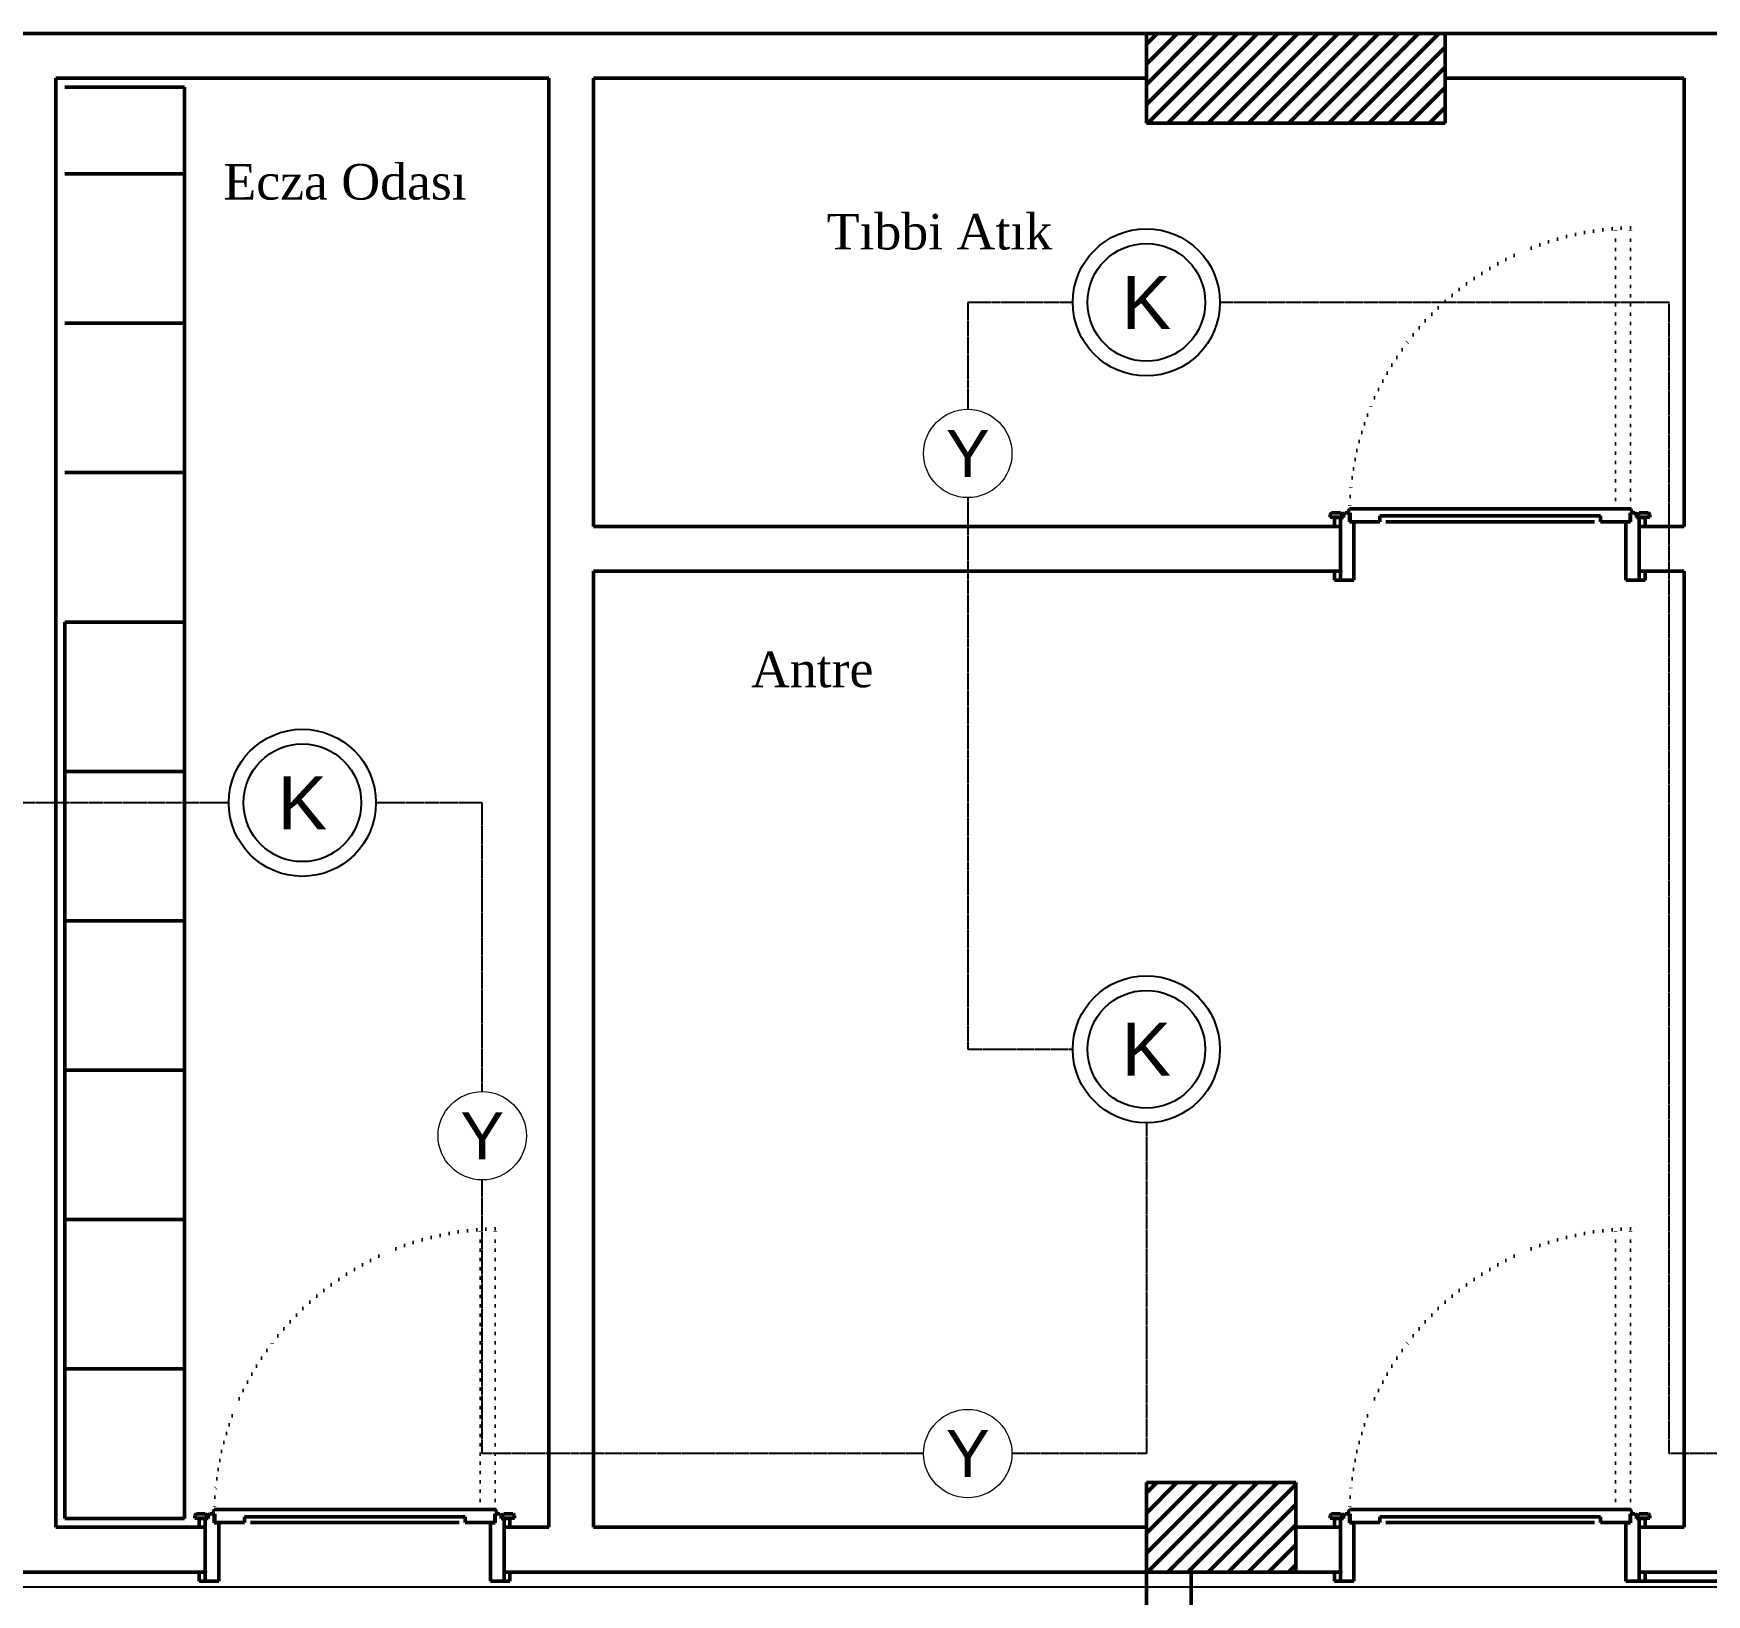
# Model space of a CAD drawing. Header units: millimetres. Extents: x 2046 to 14753, y 2361 to 29276.
# Drawn here: x 3927 to 4487, y 16113 to 16636 of the extents above; entities that cross this region are included whole.
import ezdxf
from ezdxf.enums import TextEntityAlignment as Align

# ---------------------------------------------------------------- set-up
doc = ezdxf.new("R2010")
doc.units = ezdxf.units.MM
doc.linetypes.add('ACAD_ISO07W100', pattern=[3, 0, -3])
doc.linetypes.add('CENTER', pattern=[1.625, 1.25, -0.125, 0.125, -0.125])
for name, color, linetype in [('2A-YANGIN ALARM HATTI', 5, 'Continuous'), ('2A-YANGIN ALGILAMA HATTI', 1, 'CENTER'), ('BLK-YANGIN', 3, 'Continuous'), ('BLK-YANGIN YAZI', 9, 'Continuous')]:
    doc.layers.add(name, color=color, linetype=linetype)
doc.layers.add('A.O. DUVAR', color=7, linetype='Continuous', lineweight=50)
doc.styles.add('2A ELEKTRİK', font='swissl.ttf', dxfattribs={"height": 10})
doc.styles.add('A.O. MALZEME', font='times.ttf', dxfattribs={"height": 10})

# ---------------------------------------------------------------- blocks, each defined once
blk = doc.blocks.new('KD')
at = {"layer": 'BLK-YANGIN'}
for radius in [25, 20]:
    blk.add_circle((0, 0), radius, dxfattribs=at)
at = {"layer": 'BLK-YANGIN YAZI', "style": '2A ELEKTRİK'}
blk.add_text('K', height=18, dxfattribs=at).set_placement((0, 0), align=Align.MIDDLE_CENTER)
blk = doc.blocks.new('YB')
at = {"layer": 'BLK-YANGIN', "lineweight": 0}
blk.add_circle((-0.09, 0.08), 15, dxfattribs=at)
at = {"layer": 'BLK-YANGIN YAZI', "lineweight": 0, "style": '2A ELEKTRİK'}
blk.add_text('Y', height=16, dxfattribs=at).set_placement((-0.09, 0.08), align=Align.MIDDLE_CENTER)

msp = doc.modelspace()

# ---------------------------------------------------------------- linework, layer by layer
at = {"layer": '2A-YANGIN ALARM HATTI'}
msp.add_lwpolyline([(4688.007, 16286.31), (4688.007, 16286.31), (4671.296, 16286.31), (4671.295, 16120.859), (4671.295, 16115.859), (3695.342, 16115.859), (3695.342, 16145.772)], dxfattribs=at)
at = {"layer": '2A-YANGIN ALGILAMA HATTI'}
for points in [[(4275.335, 16545.858), (4240.196, 16545.858), (4240.196, 16510.067)], [(4610.185, 16160.547), (4479.959, 16160.547), (4474.959, 16160.547), (4474.959, 16545.858), (4324.585, 16545.858)], [(4240.196, 16480.517), (4240.196, 16295.858), (4275.335, 16295.858)], [(3992.835, 16378.358), (3615.633, 16378.358)], [(4077.674, 16281.694), (4077.674, 16378.358), (4042.085, 16378.358)], [(4299.96, 16271.233), (4299.96, 16160.547), (4254.971, 16160.547)], [(4225.421, 16160.547), (4077.674, 16160.547), (4077.674, 16252.144)]]:
    msp.add_lwpolyline(points, dxfattribs=at)
at = {"layer": 'A.O. DUVAR'}
for p, q in [((3769.96, 16635.858), (4299.96, 16635.858)), ((4299.96, 16635.858), (4399.96, 16635.858)), ((4299.96, 16605.858), (4299.96, 16635.858)), ((4299.96, 16635.858), (4299.96, 16620.858)), ((4399.96, 16635.858), (4399.96, 16605.858)), ((4399.96, 16620.858), (4399.96, 16635.858)), ((4399.96, 16635.858), (4544.96, 16635.858)), ((4099.96, 16620.858), (3934.96, 16620.858)), ((3934.96, 16620.858), (3934.96, 16135.858)), ((4099.96, 16135.858), (4099.96, 16620.858)), ((4299.96, 16620.858), (4114.96, 16620.858)), ((4114.96, 16620.858), (4114.96, 16470.858)), ((4479.96, 16620.858), (4399.96, 16620.858)), ((4479.96, 16470.857), (4479.96, 16620.858)), ((4399.96, 16605.858), (4299.96, 16605.858)), ((4361.479, 16474.857), (4361.979, 16475.357)), ((4361.979, 16475.357), (4364.979, 16475.357)), ((4364.979, 16475.357), (4365.479, 16474.857)), ((4366.479, 16475.357), (4365.979, 16474.857)), ((4367.956, 16475.357), (4366.479, 16475.357)), ((4367.456, 16475.919), (4367.956, 16476.785)), ((4367.456, 16475.419), (4367.456, 16475.919)), ((4367.456, 16475.419), (4368.141, 16475.418)), ((4367.956, 16476.785), (4462.008, 16476.785)), ((4367.956, 16472.357), (4367.956, 16475.357)), ((4368.141, 16475.418), (4368.141, 16472.419)), ((4462.508, 16475.419), (4461.883, 16475.419)), ((4461.883, 16472.418), (4461.883, 16475.419)), ((4461.956, 16475.357), (4463.508, 16475.357)), ((4461.956, 16472.357), (4461.956, 16475.357)), ((4462.008, 16476.785), (4462.508, 16475.919)), ((4462.508, 16475.919), (4462.508, 16475.419)), ((4463.508, 16475.357), (4464.008, 16474.857)), ((4464.934, 16475.357), (4464.434, 16474.857)), ((4467.934, 16475.357), (4464.934, 16475.357)), ((4468.434, 16474.857), (4467.934, 16475.357)), ((4114.96, 16470.858), (4364.96, 16470.857)), ((4361.479, 16473.907), (4361.479, 16474.857)), ((4365.479, 16473.907), (4361.479, 16473.907)), ((4364.956, 16473.857), (4362.956, 16473.857)), ((4362.956, 16473.857), (4362.956, 16470.857)), ((4362.956, 16470.857), (4364.956, 16470.857)), ((4364.956, 16473.857), (4364.956, 16470.857)), ((4365.979, 16473.857), (4364.956, 16473.857)), ((4364.956, 16470.857), (4364.956, 16455.857)), ((4364.96, 16470.857), (4364.96, 16455.857)), ((4365.479, 16474.857), (4365.479, 16473.907)), ((4365.979, 16474.857), (4365.979, 16473.857)), ((4369.456, 16472.357), (4367.956, 16472.357)), ((4378.141, 16472.419), (4368.141, 16472.419)), ((4369.456, 16452.857), (4369.456, 16472.357)), ((4451.956, 16474.419), (4378.141, 16474.419)), ((4378.141, 16472.419), (4378.141, 16474.419)), ((4449.956, 16472.419), (4380.141, 16472.419)), ((4451.956, 16472.423), (4451.956, 16474.419)), ((4458.956, 16472.419), (4451.956, 16472.419)), ((4461.883, 16472.418), (4458.956, 16472.419)), ((4460.456, 16452.857), (4460.456, 16472.357)), ((4460.456, 16472.357), (4461.956, 16472.357)), ((4464.008, 16474.857), (4464.008, 16473.857)), ((4464.008, 16473.857), (4464.956, 16473.857)), ((4464.434, 16474.857), (4464.434, 16473.907)), ((4464.434, 16473.907), (4468.434, 16473.907)), ((4464.956, 16473.857), (4466.956, 16473.857)), ((4464.956, 16473.857), (4464.956, 16470.857)), ((4464.956, 16470.857), (4464.956, 16455.857)), ((4466.956, 16470.857), (4464.956, 16470.857)), ((4464.96, 16470.857), (4479.96, 16470.857)), ((4464.96, 16455.857), (4464.96, 16470.857)), ((4466.956, 16473.857), (4466.956, 16470.857)), ((4468.434, 16473.907), (4468.434, 16474.857)), ((4364.96, 16455.857), (4114.96, 16455.858)), ((4114.96, 16455.858), (4114.96, 16135.858)), ((4362.956, 16452.857), (4362.956, 16455.857)), ((4362.956, 16455.857), (4364.956, 16455.857)), ((4364.956, 16452.857), (4362.956, 16452.857)), ((4364.956, 16455.857), (4364.956, 16452.857)), ((4364.956, 16452.857), (4369.456, 16452.857)), ((4464.956, 16452.857), (4460.456, 16452.857)), ((4466.956, 16455.857), (4464.956, 16455.857)), ((4464.956, 16455.857), (4464.956, 16452.857)), ((4464.956, 16452.857), (4466.956, 16452.857)), ((4479.96, 16455.857), (4464.96, 16455.857)), ((4466.956, 16452.857), (4466.956, 16455.857)), ((4479.959, 16135.86), (4479.96, 16455.857)), ((4299.96, 16120.858), (4299.96, 16150.858)), ((4299.96, 16150.858), (4349.96, 16150.858)), ((4349.96, 16150.858), (4349.96, 16120.858)), ((3981.483, 16139.858), (3981.983, 16140.358)), ((3981.483, 16138.908), (3981.483, 16139.858)), ((3981.983, 16140.358), (3984.983, 16140.358)), ((3984.983, 16140.358), (3985.483, 16139.858)), ((3985.483, 16139.858), (3985.483, 16138.908)), ((3986.483, 16140.358), (3985.983, 16139.858)), ((3985.983, 16139.858), (3985.983, 16138.858)), ((3987.96, 16140.358), (3986.483, 16140.358)), ((3987.46, 16140.92), (3987.96, 16141.786)), ((3987.46, 16140.42), (3987.46, 16140.92)), ((3987.46, 16140.42), (3988.145, 16140.419)), ((3987.96, 16141.786), (4082.013, 16141.786)), ((3987.96, 16137.358), (3987.96, 16140.358)), ((3988.145, 16140.419), (3988.145, 16137.42)), ((4071.96, 16139.42), (3998.145, 16139.42)), ((3998.145, 16137.42), (3998.145, 16139.42)), ((4071.96, 16137.424), (4071.96, 16139.42)), ((4082.513, 16140.42), (4081.888, 16140.42)), ((4081.888, 16137.42), (4081.888, 16140.42)), ((4081.96, 16140.358), (4083.513, 16140.358)), ((4081.96, 16137.358), (4081.96, 16140.358)), ((4082.013, 16141.786), (4082.513, 16140.92)), ((4082.513, 16140.92), (4082.513, 16140.42)), ((4083.513, 16140.358), (4084.013, 16139.858)), ((4084.013, 16139.858), (4084.013, 16138.858)), ((4084.938, 16140.358), (4084.438, 16139.858)), ((4084.438, 16139.858), (4084.438, 16138.908)), ((4087.938, 16140.358), (4084.938, 16140.358)), ((4088.438, 16139.858), (4087.938, 16140.358)), ((4088.438, 16138.908), (4088.438, 16139.858)), ((4361.479, 16139.86), (4361.979, 16140.36)), ((4361.479, 16138.91), (4361.479, 16139.86)), ((4361.979, 16140.36), (4364.979, 16140.36)), ((4364.979, 16140.36), (4365.479, 16139.86)), ((4365.479, 16139.86), (4365.479, 16138.91)), ((4366.479, 16140.36), (4365.979, 16139.86)), ((4365.979, 16139.86), (4365.979, 16138.86)), ((4367.956, 16140.36), (4366.479, 16140.36)), ((4367.456, 16140.922), (4367.956, 16141.788)), ((4367.456, 16140.422), (4367.456, 16140.922)), ((4367.456, 16140.422), (4368.141, 16140.421)), ((4367.956, 16141.788), (4462.008, 16141.788)), ((4367.956, 16137.36), (4367.956, 16140.36)), ((4368.141, 16140.421), (4368.141, 16137.422)), ((4451.956, 16139.422), (4378.141, 16139.422)), ((4378.141, 16137.422), (4378.141, 16139.422)), ((4451.956, 16137.426), (4451.956, 16139.422)), ((4462.508, 16140.422), (4461.883, 16140.422)), ((4461.883, 16137.421), (4461.883, 16140.422)), ((4461.956, 16140.36), (4463.508, 16140.36)), ((4461.956, 16137.36), (4461.956, 16140.36)), ((4462.008, 16141.788), (4462.508, 16140.922)), ((4462.508, 16140.922), (4462.508, 16140.422)), ((4463.508, 16140.36), (4464.008, 16139.86)), ((4464.008, 16139.86), (4464.008, 16138.86)), ((4464.934, 16140.36), (4464.434, 16139.86)), ((4464.434, 16139.86), (4464.434, 16138.91)), ((4467.934, 16140.36), (4464.934, 16140.36)), ((4468.434, 16139.86), (4467.934, 16140.36)), ((4468.434, 16138.91), (4468.434, 16139.86)), ((3934.96, 16135.858), (3984.96, 16135.858)), ((3985.483, 16138.908), (3981.483, 16138.908)), ((3984.96, 16138.858), (3982.96, 16138.858)), ((3982.96, 16138.858), (3982.96, 16135.858)), ((3982.96, 16135.858), (3984.96, 16135.858)), ((3984.96, 16138.858), (3984.96, 16135.858)), ((3985.983, 16138.858), (3984.96, 16138.858)), ((3984.96, 16135.858), (3984.96, 16120.858)), ((3984.96, 16135.858), (3984.96, 16120.858)), ((3989.46, 16137.358), (3987.96, 16137.358)), ((3998.145, 16137.42), (3988.145, 16137.42)), ((3989.46, 16117.858), (3989.46, 16137.358)), ((4069.96, 16137.42), (4000.145, 16137.42)), ((4078.96, 16137.42), (4071.96, 16137.42)), ((4081.888, 16137.42), (4078.96, 16137.42)), ((4080.46, 16117.858), (4080.46, 16137.358)), ((4080.46, 16137.358), (4081.96, 16137.358)), ((4084.013, 16138.858), (4084.96, 16138.858)), ((4084.438, 16138.908), (4088.438, 16138.908)), ((4084.96, 16138.858), (4086.96, 16138.858)), ((4084.96, 16138.858), (4084.96, 16135.858)), ((4084.96, 16135.858), (4084.96, 16120.858)), ((4086.96, 16135.858), (4084.96, 16135.858)), ((4084.96, 16120.858), (4084.96, 16135.858)), ((4084.96, 16135.858), (4099.96, 16135.858)), ((4086.96, 16138.858), (4086.96, 16135.858)), ((4114.96, 16135.858), (4299.96, 16135.858)), ((4299.96, 16135.858), (4299.96, 16120.858)), ((4349.96, 16120.858), (4349.96, 16135.858)), ((4349.96, 16135.858), (4364.956, 16135.858)), ((4365.479, 16138.91), (4361.479, 16138.91)), ((4364.956, 16138.86), (4362.956, 16138.86)), ((4362.956, 16138.86), (4362.956, 16135.86)), ((4362.956, 16135.86), (4364.956, 16135.86)), ((4364.956, 16138.86), (4364.956, 16135.86)), ((4365.979, 16138.86), (4364.956, 16138.86)), ((4364.956, 16135.86), (4364.956, 16120.86)), ((4364.956, 16135.858), (4364.956, 16120.858)), ((4369.456, 16137.36), (4367.956, 16137.36)), ((4378.141, 16137.422), (4368.141, 16137.422)), ((4369.456, 16117.86), (4369.456, 16137.36)), ((4449.956, 16137.422), (4380.141, 16137.422)), ((4458.956, 16137.422), (4451.956, 16137.422)), ((4461.883, 16137.421), (4458.956, 16137.422)), ((4460.456, 16117.86), (4460.456, 16137.36)), ((4460.456, 16137.36), (4461.956, 16137.36)), ((4464.008, 16138.86), (4464.956, 16138.86)), ((4464.434, 16138.91), (4468.434, 16138.91)), ((4464.956, 16138.86), (4466.956, 16138.86)), ((4464.956, 16138.86), (4464.956, 16135.86)), ((4464.956, 16135.86), (4464.956, 16120.86)), ((4466.956, 16135.86), (4464.956, 16135.86)), ((4464.956, 16120.86), (4464.956, 16135.86)), ((4464.956, 16135.86), (4479.959, 16135.86)), ((4466.956, 16138.86), (4466.956, 16135.86)), ((3984.96, 16120.858), (3769.96, 16120.858)), ((3982.96, 16117.858), (3982.96, 16120.858)), ((3982.96, 16120.858), (3984.96, 16120.858)), ((3984.96, 16117.858), (3982.96, 16117.858)), ((3984.96, 16120.858), (3984.96, 16117.858)), ((3984.96, 16117.858), (3989.46, 16117.858)), ((4084.96, 16117.858), (4080.46, 16117.858)), ((4086.96, 16120.858), (4084.96, 16120.858)), ((4084.96, 16120.858), (4084.96, 16117.858)), ((4299.96, 16120.858), (4084.96, 16120.858)), ((4084.96, 16117.858), (4086.96, 16117.858)), ((4086.96, 16117.858), (4086.96, 16120.858)), ((4349.96, 16120.858), (4299.96, 16120.858)), ((4299.96, 16120.858), (4314.96, 16120.858)), ((4299.96, 16105.858), (4299.96, 16120.858)), ((4314.96, 16120.858), (4314.96, 16105.858)), ((4364.956, 16120.858), (4349.96, 16120.858)), ((4362.956, 16117.86), (4362.956, 16120.86)), ((4362.956, 16120.86), (4364.956, 16120.86)), ((4364.956, 16117.86), (4362.956, 16117.86)), ((4364.956, 16120.86), (4364.956, 16117.86)), ((4364.956, 16117.86), (4369.456, 16117.86)), ((4464.956, 16117.86), (4460.456, 16117.86)), ((4466.956, 16120.86), (4464.956, 16120.86)), ((4464.956, 16120.86), (4464.956, 16117.86)), ((4509.959, 16120.86), (4464.956, 16120.86)), ((4464.956, 16117.86), (4466.956, 16117.86)), ((4466.956, 16120.86), (4509.959, 16120.86)), ((4466.956, 16117.86), (4466.956, 16120.86)), ((4466.956, 16117.86), (4509.959, 16117.86))]:
    msp.add_line(p, q, dxfattribs=at)
at = {"layer": 'A.O. DUVAR', "linetype": 'Continuous', "ltscale": 10}
for p, q in [((4299.96, 16632.296), (4303.523, 16635.858)), ((4299.96, 16625.561), (4310.258, 16635.858)), ((4299.96, 16618.826), (4316.993, 16635.858)), ((4299.96, 16612.09), (4323.728, 16635.858)), ((4300.463, 16605.858), (4330.463, 16635.858)), ((4303.917, 16632.885), (4303.917, 16632.885)), ((4307.199, 16605.858), (4337.199, 16635.858)), ((4310.652, 16632.885), (4310.652, 16632.885)), ((4313.934, 16605.858), (4343.934, 16635.858)), ((4317.387, 16632.885), (4317.387, 16632.885)), ((4320.669, 16605.858), (4350.669, 16635.858)), ((4324.123, 16632.885), (4324.123, 16632.885)), ((4327.404, 16605.858), (4357.404, 16635.858)), ((4330.858, 16632.885), (4330.858, 16632.885)), ((4334.139, 16605.858), (4364.139, 16635.858)), ((4337.593, 16632.885), (4337.593, 16632.885)), ((4340.875, 16605.858), (4370.875, 16635.858)), ((4344.328, 16632.885), (4344.328, 16632.885)), ((4347.61, 16605.858), (4377.61, 16635.858)), ((4351.063, 16632.885), (4351.063, 16632.885)), ((4354.345, 16605.858), (4384.345, 16635.858)), ((4357.798, 16632.885), (4357.798, 16632.885)), ((4361.08, 16605.858), (4391.08, 16635.858)), ((4364.534, 16632.885), (4364.534, 16632.885)), ((4367.815, 16605.858), (4397.815, 16635.858)), ((4371.269, 16632.885), (4371.269, 16632.885)), ((4378.004, 16632.885), (4378.004, 16632.885)), ((4384.739, 16632.885), (4384.739, 16632.885)), ((4391.474, 16632.885), (4391.474, 16632.885)), ((4398.21, 16632.885), (4398.21, 16632.885)), ((4300.549, 16629.517), (4300.549, 16629.517)), ((4307.285, 16629.517), (4307.285, 16629.517)), ((4314.02, 16629.517), (4314.02, 16629.517)), ((4320.755, 16629.517), (4320.755, 16629.517)), ((4327.49, 16629.517), (4327.49, 16629.517)), ((4334.225, 16629.517), (4334.225, 16629.517)), ((4340.96, 16629.517), (4340.96, 16629.517)), ((4347.696, 16629.517), (4347.696, 16629.517)), ((4354.431, 16629.517), (4354.431, 16629.517)), ((4361.166, 16629.517), (4361.166, 16629.517)), ((4367.901, 16629.517), (4367.901, 16629.517)), ((4374.551, 16605.858), (4399.96, 16631.268)), ((4374.636, 16629.517), (4374.636, 16629.517)), ((4381.372, 16629.517), (4381.372, 16629.517)), ((4388.107, 16629.517), (4388.107, 16629.517)), ((4394.842, 16629.517), (4394.842, 16629.517)), ((4300.549, 16622.782), (4300.549, 16622.782)), ((4303.917, 16626.15), (4303.917, 16626.15)), ((4307.285, 16622.782), (4307.285, 16622.782)), ((4310.652, 16626.15), (4310.652, 16626.15)), ((4314.02, 16622.782), (4314.02, 16622.782)), ((4317.387, 16626.15), (4317.387, 16626.15)), ((4320.755, 16622.782), (4320.755, 16622.782)), ((4324.123, 16626.15), (4324.123, 16626.15)), ((4327.49, 16622.782), (4327.49, 16622.782)), ((4330.858, 16626.15), (4330.858, 16626.15)), ((4334.225, 16622.782), (4334.225, 16622.782)), ((4337.593, 16626.15), (4337.593, 16626.15)), ((4340.96, 16622.782), (4340.96, 16622.782)), ((4344.328, 16626.15), (4344.328, 16626.15)), ((4347.696, 16622.782), (4347.696, 16622.782)), ((4351.063, 16626.15), (4351.063, 16626.15)), ((4354.431, 16622.782), (4354.431, 16622.782)), ((4357.798, 16626.15), (4357.798, 16626.15)), ((4361.166, 16622.782), (4361.166, 16622.782)), ((4364.534, 16626.15), (4364.534, 16626.15)), ((4367.901, 16622.782), (4367.901, 16622.782)), ((4371.269, 16626.15), (4371.269, 16626.15)), ((4374.636, 16622.782), (4374.636, 16622.782)), ((4378.004, 16626.15), (4378.004, 16626.15)), ((4381.286, 16605.858), (4399.96, 16624.533)), ((4381.372, 16622.782), (4381.372, 16622.782)), ((4384.739, 16626.15), (4384.739, 16626.15)), ((4388.107, 16622.782), (4388.107, 16622.782)), ((4391.474, 16626.15), (4391.474, 16626.15)), ((4394.842, 16622.782), (4394.842, 16622.782)), ((4398.21, 16626.15), (4398.21, 16626.15)), ((4300.549, 16616.047), (4300.549, 16616.047)), ((4303.917, 16619.415), (4303.917, 16619.415)), ((4307.285, 16616.047), (4307.285, 16616.047)), ((4310.652, 16619.415), (4310.652, 16619.415)), ((4314.02, 16616.047), (4314.02, 16616.047)), ((4317.387, 16619.415), (4317.387, 16619.415)), ((4320.755, 16616.047), (4320.755, 16616.047)), ((4324.123, 16619.415), (4324.123, 16619.415)), ((4327.49, 16616.047), (4327.49, 16616.047)), ((4330.858, 16619.415), (4330.858, 16619.415)), ((4334.225, 16616.047), (4334.225, 16616.047)), ((4337.593, 16619.415), (4337.593, 16619.415)), ((4340.96, 16616.047), (4340.96, 16616.047)), ((4344.328, 16619.415), (4344.328, 16619.415)), ((4347.696, 16616.047), (4347.696, 16616.047)), ((4351.063, 16619.415), (4351.063, 16619.415)), ((4354.431, 16616.047), (4354.431, 16616.047)), ((4357.798, 16619.415), (4357.798, 16619.415)), ((4361.166, 16616.047), (4361.166, 16616.047)), ((4364.534, 16619.415), (4364.534, 16619.415)), ((4367.901, 16616.047), (4367.901, 16616.047)), ((4371.269, 16619.415), (4371.269, 16619.415)), ((4374.636, 16616.047), (4374.636, 16616.047)), ((4378.004, 16619.415), (4378.004, 16619.415)), ((4381.372, 16616.047), (4381.372, 16616.047)), ((4384.739, 16619.415), (4384.739, 16619.415)), ((4388.021, 16605.858), (4399.96, 16617.798)), ((4388.107, 16616.047), (4388.107, 16616.047)), ((4391.474, 16619.415), (4391.474, 16619.415)), ((4394.842, 16616.047), (4394.842, 16616.047)), ((4398.21, 16619.415), (4398.21, 16619.415)), ((4303.917, 16612.679), (4303.917, 16612.679)), ((4310.652, 16612.679), (4310.652, 16612.679)), ((4317.387, 16612.679), (4317.387, 16612.679)), ((4324.123, 16612.679), (4324.123, 16612.679)), ((4330.858, 16612.679), (4330.858, 16612.679)), ((4337.593, 16612.679), (4337.593, 16612.679)), ((4344.328, 16612.679), (4344.328, 16612.679)), ((4351.063, 16612.679), (4351.063, 16612.679)), ((4357.798, 16612.679), (4357.798, 16612.679)), ((4364.534, 16612.679), (4364.534, 16612.679)), ((4371.269, 16612.679), (4371.269, 16612.679)), ((4378.004, 16612.679), (4378.004, 16612.679)), ((4384.739, 16612.679), (4384.739, 16612.679)), ((4391.474, 16612.679), (4391.474, 16612.679)), ((4394.756, 16605.858), (4399.96, 16611.063)), ((4398.21, 16612.679), (4398.21, 16612.679)), ((4300.549, 16609.312), (4300.549, 16609.312)), ((4303.917, 16605.944), (4303.917, 16605.944)), ((4307.285, 16609.312), (4307.285, 16609.312)), ((4310.652, 16605.944), (4310.652, 16605.944)), ((4314.02, 16609.312), (4314.02, 16609.312)), ((4317.387, 16605.944), (4317.387, 16605.944)), ((4320.755, 16609.312), (4320.755, 16609.312)), ((4324.123, 16605.944), (4324.123, 16605.944)), ((4327.49, 16609.312), (4327.49, 16609.312)), ((4330.858, 16605.944), (4330.858, 16605.944)), ((4334.225, 16609.312), (4334.225, 16609.312)), ((4337.593, 16605.944), (4337.593, 16605.944)), ((4340.96, 16609.312), (4340.96, 16609.312)), ((4344.328, 16605.944), (4344.328, 16605.944)), ((4347.696, 16609.312), (4347.696, 16609.312)), ((4351.063, 16605.944), (4351.063, 16605.944)), ((4354.431, 16609.312), (4354.431, 16609.312)), ((4357.798, 16605.944), (4357.798, 16605.944)), ((4361.166, 16609.312), (4361.166, 16609.312)), ((4364.534, 16605.944), (4364.534, 16605.944)), ((4367.901, 16609.312), (4367.901, 16609.312)), ((4371.269, 16605.944), (4371.269, 16605.944)), ((4374.636, 16609.312), (4374.636, 16609.312)), ((4378.004, 16605.944), (4378.004, 16605.944)), ((4381.372, 16609.312), (4381.372, 16609.312)), ((4384.739, 16605.944), (4384.739, 16605.944)), ((4388.107, 16609.312), (4388.107, 16609.312)), ((4391.474, 16605.944), (4391.474, 16605.944)), ((4394.842, 16609.312), (4394.842, 16609.312)), ((4398.21, 16605.944), (4398.21, 16605.944)), ((4299.96, 16147.362), (4303.457, 16150.858)), ((4299.96, 16140.627), (4310.192, 16150.858)), ((4299.96, 16133.892), (4316.927, 16150.858)), ((4299.96, 16127.157), (4323.662, 16150.858)), ((4300.397, 16120.858), (4330.397, 16150.858)), ((4307.133, 16120.858), (4337.133, 16150.858)), ((4313.868, 16120.858), (4343.868, 16150.858)), ((4303.917, 16147.951), (4303.917, 16147.951)), ((4310.652, 16147.951), (4310.652, 16147.951)), ((4317.387, 16147.951), (4317.387, 16147.951)), ((4320.603, 16120.858), (4349.96, 16150.216)), ((4324.123, 16147.951), (4324.123, 16147.951)), ((4330.858, 16147.951), (4330.858, 16147.951)), ((4337.593, 16147.951), (4337.593, 16147.951)), ((4344.328, 16147.951), (4344.328, 16147.951)), ((4300.549, 16144.584), (4300.549, 16144.584)), ((4303.917, 16141.216), (4303.917, 16141.216)), ((4307.285, 16144.584), (4307.285, 16144.584)), ((4310.652, 16141.216), (4310.652, 16141.216)), ((4314.02, 16144.584), (4314.02, 16144.584)), ((4317.387, 16141.216), (4317.387, 16141.216)), ((4320.755, 16144.584), (4320.755, 16144.584)), ((4324.123, 16141.216), (4324.123, 16141.216)), ((4327.338, 16120.858), (4349.96, 16143.481)), ((4327.49, 16144.584), (4327.49, 16144.584)), ((4330.858, 16141.216), (4330.858, 16141.216)), ((4334.225, 16144.584), (4334.225, 16144.584)), ((4337.593, 16141.216), (4337.593, 16141.216)), ((4340.96, 16144.584), (4340.96, 16144.584)), ((4344.328, 16141.216), (4344.328, 16141.216)), ((4347.696, 16144.584), (4347.696, 16144.584)), ((4300.549, 16137.848), (4300.549, 16137.848)), ((4303.917, 16134.481), (4303.917, 16134.481)), ((4307.285, 16137.848), (4307.285, 16137.848)), ((4310.652, 16134.481), (4310.652, 16134.481)), ((4314.02, 16137.848), (4314.02, 16137.848)), ((4317.387, 16134.481), (4317.387, 16134.481)), ((4320.755, 16137.848), (4320.755, 16137.848)), ((4324.123, 16134.481), (4324.123, 16134.481)), ((4327.49, 16137.848), (4327.49, 16137.848)), ((4330.858, 16134.481), (4330.858, 16134.481)), ((4334.073, 16120.858), (4349.96, 16136.745)), ((4334.225, 16137.848), (4334.225, 16137.848)), ((4337.593, 16134.481), (4337.593, 16134.481)), ((4340.96, 16137.848), (4340.96, 16137.848)), ((4344.328, 16134.481), (4344.328, 16134.481)), ((4347.696, 16137.848), (4347.696, 16137.848)), ((4300.549, 16131.113), (4300.549, 16131.113)), ((4307.285, 16131.113), (4307.285, 16131.113)), ((4314.02, 16131.113), (4314.02, 16131.113)), ((4320.755, 16131.113), (4320.755, 16131.113)), ((4327.49, 16131.113), (4327.49, 16131.113)), ((4334.225, 16131.113), (4334.225, 16131.113)), ((4340.808, 16120.858), (4349.96, 16130.01)), ((4340.96, 16131.113), (4340.96, 16131.113)), ((4347.696, 16131.113), (4347.696, 16131.113)), ((4300.549, 16124.378), (4300.549, 16124.378)), ((4303.917, 16127.746), (4303.917, 16127.746)), ((4307.285, 16124.378), (4307.285, 16124.378)), ((4310.652, 16127.746), (4310.652, 16127.746)), ((4314.02, 16124.378), (4314.02, 16124.378)), ((4317.387, 16127.746), (4317.387, 16127.746)), ((4320.755, 16124.378), (4320.755, 16124.378)), ((4324.123, 16127.746), (4324.123, 16127.746)), ((4327.49, 16124.378), (4327.49, 16124.378)), ((4330.858, 16127.746), (4330.858, 16127.746)), ((4334.225, 16124.378), (4334.225, 16124.378)), ((4337.593, 16127.746), (4337.593, 16127.746)), ((4340.96, 16124.378), (4340.96, 16124.378)), ((4344.328, 16127.746), (4344.328, 16127.746)), ((4347.544, 16120.858), (4349.96, 16123.275)), ((4347.696, 16124.378), (4347.696, 16124.378)), ((4303.917, 16121.01), (4303.917, 16121.01)), ((4310.652, 16121.01), (4310.652, 16121.01)), ((4317.387, 16121.01), (4317.387, 16121.01)), ((4324.123, 16121.01), (4324.123, 16121.01)), ((4330.858, 16121.01), (4330.858, 16121.01)), ((4337.593, 16121.01), (4337.593, 16121.01)), ((4344.328, 16121.01), (4344.328, 16121.01))]:
    msp.add_line(p, q, dxfattribs=at)
at = {"layer": 'A.O. DUVAR', "linetype": 'Continuous'}
for p, q in [((3937.96, 16617.858), (3977.96, 16617.858)), ((3977.96, 16617.858), (3977.96, 16138.858)), ((3977.96, 16588.858), (3937.96, 16588.858)), ((3977.96, 16538.858), (3937.96, 16538.858)), ((3977.96, 16488.858), (3937.96, 16488.858)), ((3937.96, 16138.858), (3937.96, 16438.858)), ((3977.96, 16438.858), (3937.96, 16438.858)), ((3977.96, 16388.858), (3937.96, 16388.858)), ((3977.96, 16338.858), (3937.96, 16338.858)), ((3977.96, 16288.858), (3937.96, 16288.858)), ((3977.96, 16238.858), (3937.96, 16238.858)), ((3977.96, 16188.858), (3937.96, 16188.858)), ((3977.96, 16138.858), (3937.96, 16138.858))]:
    msp.add_line(p, q, dxfattribs=at)
at = {"layer": 'A.O. DUVAR', "linetype": 'ACAD_ISO07W100'}
for p, q in [((4457.008, 16476.785), (4457.008, 16570.785)), ((4462.008, 16476.785), (4462.008, 16570.785)), ((4077.013, 16141.786), (4077.013, 16235.786)), ((4082.013, 16141.786), (4082.013, 16235.786)), ((4457.008, 16141.788), (4457.008, 16235.788)), ((4462.008, 16141.788), (4462.008, 16235.788))]:
    msp.add_line(p, q, dxfattribs=at)
for centre in [(4464.239, 16474.553), (4084.244, 16139.554), (4464.239, 16139.556)]:
    msp.add_arc(centre, 96.258, 91.32796, 178.63995, dxfattribs=at)
at = {"layer": 'A.O. DUVAR'}
for p in [(4364.956, 16455.857), (3984.96, 16120.858), (4364.956, 16120.86)]:
    msp.add_point(p, dxfattribs=at)

# ---------------------------------------------------------------- block references
at = {"layer": 'BLK-YANGIN', "xscale": 0.985, "yscale": 0.985, "zscale": 0.985}
for name, p in [('KD', (4299.96, 16545.858)), ('YB', (4240.282, 16495.211)), ('KD', (4017.46, 16378.358)), ('KD', (4299.96, 16295.858)), ('YB', (4077.76, 16266.837)), ('YB', (4240.282, 16160.466))]:
    msp.add_blockref(name, p, dxfattribs=at)

# ---------------------------------------------------------------- texts
at = {"layer": 'A.O. DUVAR', "style": 'A.O. MALZEME'}
for s, p in [('Ecza Odası', (3991.036, 16580.257)), ('Tıbbi Atık', (4192.943, 16563.565, 3.5)), ('Antre', (4167.625, 16417.042, 3.5))]:
    msp.add_text(s, height=11.9174, dxfattribs=at).set_placement(p)

doc.saveas('drawing.dxf')
